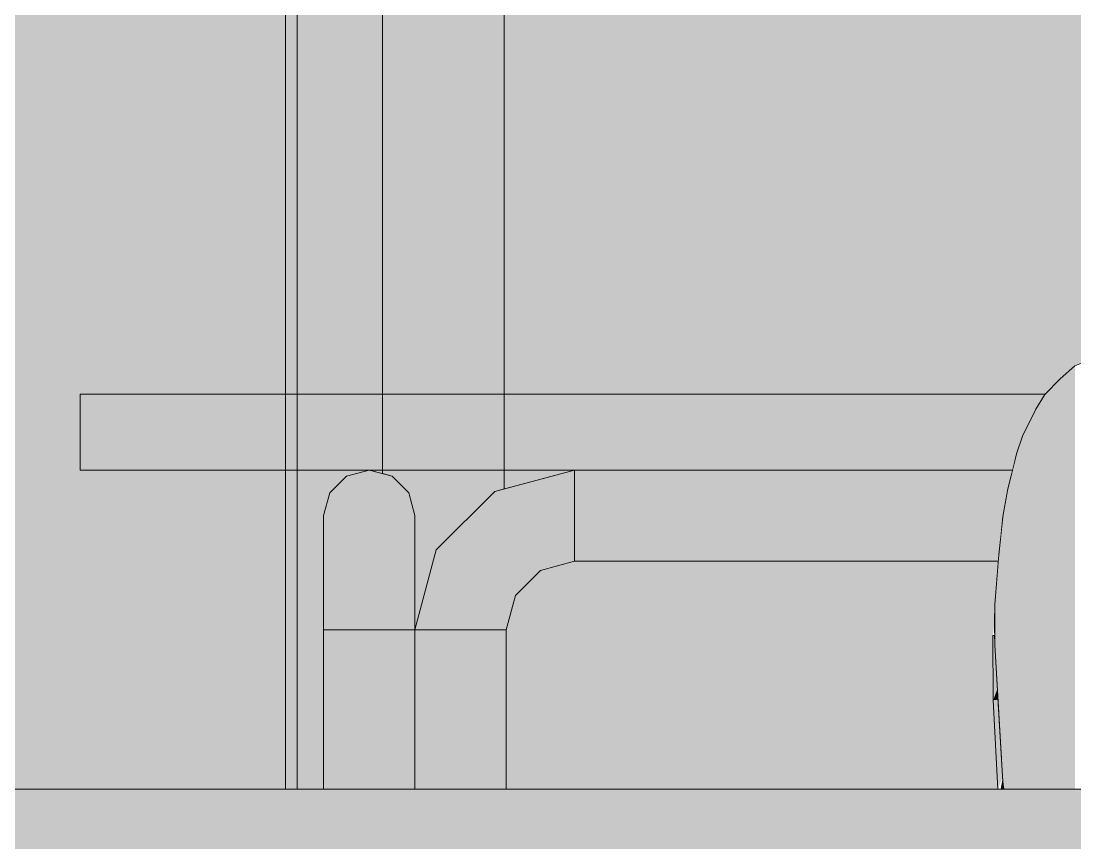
# Model space of a CAD drawing. Header units: centimetres. Extents: x -4381 to 5639, y -3920 to 4826.
# Drawn here: x 26.5926 to 26.939, y 32.786 to 33.0563 of the extents above; entities that cross this region are included whole.
import ezdxf
from ezdxf.xclip import XClip

# ---------------------------------------------------------------- set-up
doc = ezdxf.new("R2010")
doc.units = ezdxf.units.CM
doc.header["$MEASUREMENT"] = 0
doc.header["$XCLIPFRAME"] = 0
doc.set_wipeout_variables(frame=1)
doc.linetypes.add('Wipeout_Contour', pattern=[100, 0, -100])
for name, color, linetype in [('01- MOBILIER', 7, 'Continuous'), ('Drawing & Figure', 7, 'Continuous'), ('Structural - Bearing', 7, 'Continuous')]:
    doc.layers.add(name, color=color, linetype=linetype)
for name, color, linetype, lineweight in [('01- MOBILIER_Pen_No__101', 252, 'Continuous', 5), ('01- MOBILIER_Pen_No__18', 9, 'Continuous', 5), ('01- MOBILIER_Pen_No__2', 8, 'Continuous', 5), ('01- MOBILIER_Pen_No__7', 7, 'Continuous', 5), ('Structural - Bearing_Pen_No__1', 7, 'Continuous', 5), ('Structural - Bearing_Pen_No__18', 9, 'Continuous', 5)]:
    doc.layers.add(name, color=color, linetype=linetype, lineweight=lineweight)
for name, color, linetype, lineweight, true_color in [('01- MOBILIER_Pen_No__102', 7, 'Continuous', 5, 0xcccccc), ('01- MOBILIER_Pen_No__178', 7, 'Continuous', 5, 0xbda888), ('01- MOBILIER_Pen_No__186', 7, 'Continuous', 5, 0xe8e8e8), ('01- MOBILIER_Pen_No__62', 7, 'Continuous', 5, 0xaaaaaa), ('Structural - Bearing_Pen_No__102', 7, 'Continuous', 5, 0xcccccc)]:
    doc.layers.add(name, color=color, linetype=linetype, lineweight=lineweight, true_color=true_color)

# ---------------------------------------------------------------- blocks, each defined once
blk = doc.blocks.new('Drawing_8_8', base_point=(-322.57542, 32.20361))
at = {"color": 254, "linetype": 'Wipeout_Contour', "lineweight": 0, "ltscale": 169.982254}
blk.add_wipeout([(26.93413, 32.93859), (26.93413, 32.80361), (26.93899, 32.80361), (26.93899, 32.94284)], dxfattribs=at).dxf.layer = '01- MOBILIER'
at = {"color": 254, "linetype": 'Wipeout_Contour', "lineweight": 0, "ltscale": 169.406264}
blk.add_wipeout([(26.75004, 32.85611), (26.75004, 32.80361), (26.75205, 32.80361), (26.75205, 32.85611)], dxfattribs=at).dxf.layer = '01- MOBILIER'
at = {"layer": '01- MOBILIER_Pen_No__101', "linetype": 'Continuous', "ltscale": 10}
blk.add_hatch(color=256, dxfattribs=at).paths.add_polyline_path([(26.93413, 32.93859), (26.93413, 32.80361), (26.93899, 32.80361), (26.93899, 32.94284)])
at = {"layer": '01- MOBILIER_Pen_No__102', "linetype": 'Continuous', "ltscale": 10}
blk.add_hatch(color=256, dxfattribs=at).paths.add_polyline_path([(26.75004, 32.85611), (26.75004, 32.80361), (26.75205, 32.80361), (26.75205, 32.85611)])
at = {"color": 254, "linetype": 'Wipeout_Contour', "lineweight": 0, "ltscale": 169.39675}
blk.add_wipeout([(26.74455, 32.85611), (26.74455, 32.80361), (26.75004, 32.80361), (26.75004, 32.85611)], dxfattribs=at).dxf.layer = '01- MOBILIER'
at = {"layer": '01- MOBILIER_Pen_No__186', "linetype": 'Continuous', "ltscale": 10}
blk.add_hatch(color=256, dxfattribs=at).paths.add_polyline_path([(26.74455, 32.85611), (26.74455, 32.80361), (26.75004, 32.80361), (26.75004, 32.85611)])
at = {"color": 254, "linetype": 'Wipeout_Contour', "lineweight": 0, "ltscale": 169.416106}
blk.add_wipeout([(26.75506, 32.86736), (26.75332, 32.86837), (26.75004, 32.85611), (26.75205, 32.85611)], dxfattribs=at).dxf.layer = '01- MOBILIER'
at = {"color": 254, "linetype": 'Wipeout_Contour', "lineweight": 0, "ltscale": 169.380319}
blk.add_wipeout([(26.73705, 32.85611), (26.73705, 32.80361), (26.74455, 32.80361), (26.74455, 32.85611)], dxfattribs=at).dxf.layer = '01- MOBILIER'
at = {"layer": '01- MOBILIER_Pen_No__102', "linetype": 'Continuous', "ltscale": 10}
blk.add_hatch(color=256, dxfattribs=at).paths.add_polyline_path([(26.73705, 32.85611), (26.73705, 32.80361), (26.74455, 32.80361), (26.74455, 32.85611)])
at = {"layer": '01- MOBILIER_Pen_No__18', "linetype": 'Continuous', "ltscale": 10}
blk.add_hatch(color=256, dxfattribs=at).paths.add_polyline_path([(26.75506, 32.86736), (26.75332, 32.86837), (26.75004, 32.85611), (26.75205, 32.85611)])
at = {"color": 254, "linetype": 'Wipeout_Contour', "lineweight": 0, "ltscale": 169.458723}
blk.add_wipeout([(26.7633, 32.8756), (26.7623, 32.87734), (26.75332, 32.86837), (26.75506, 32.86736)], dxfattribs=at).dxf.layer = '01- MOBILIER'
at = {"color": 254, "linetype": 'Wipeout_Contour', "lineweight": 0, "ltscale": 169.361376}
blk.add_wipeout([(26.72955, 32.85611), (26.72955, 32.80361), (26.73705, 32.80361), (26.73705, 32.85611)], dxfattribs=at).dxf.layer = '01- MOBILIER'
at = {"layer": '01- MOBILIER_Pen_No__2', "linetype": 'Continuous', "ltscale": 10}
blk.add_hatch(color=256, dxfattribs=at).paths.add_polyline_path([(26.7633, 32.8756), (26.7623, 32.87734), (26.75332, 32.86837), (26.75506, 32.86736)])
at = {"layer": '01- MOBILIER_Pen_No__62', "linetype": 'Continuous', "ltscale": 10}
blk.add_hatch(color=256, dxfattribs=at).paths.add_polyline_path([(26.72955, 32.85611), (26.72955, 32.80361), (26.73705, 32.80361), (26.73705, 32.85611)])
at = {"color": 254, "linetype": 'Wipeout_Contour', "lineweight": 0, "ltscale": 169.511468}
blk.add_wipeout([(26.77455, 32.87861), (26.77455, 32.88062), (26.7623, 32.87734), (26.7633, 32.8756)], dxfattribs=at).dxf.layer = '01- MOBILIER'
at = {"color": 254, "linetype": 'Wipeout_Contour', "lineweight": 0, "ltscale": 169.309184}
blk.add_wipeout([(26.75332, 32.86837), (26.74857, 32.87111), (26.74455, 32.85611), (26.75004, 32.85611)], dxfattribs=at).dxf.layer = '01- MOBILIER'
at = {"color": 254, "linetype": 'Wipeout_Contour', "lineweight": 0, "ltscale": 169.344996}
blk.add_wipeout([(26.72406, 32.85611), (26.72406, 32.80361), (26.72955, 32.80361), (26.72955, 32.85611)], dxfattribs=at).dxf.layer = '01- MOBILIER'
at = {"layer": '01- MOBILIER_Pen_No__101', "linetype": 'Continuous', "ltscale": 10}
blk.add_hatch(color=256, dxfattribs=at).paths.add_polyline_path([(26.77455, 32.87861), (26.77455, 32.88062), (26.7623, 32.87734), (26.7633, 32.8756)])
at = {"layer": '01- MOBILIER_Pen_No__102', "linetype": 'Continuous', "ltscale": 10}
blk.add_hatch(color=256, dxfattribs=at).paths.add_polyline_path([(26.75332, 32.86837), (26.74857, 32.87111), (26.74455, 32.85611), (26.75004, 32.85611)])
at = {"layer": '01- MOBILIER_Pen_No__2', "linetype": 'Continuous', "ltscale": 10}
blk.add_hatch(color=256, dxfattribs=at).paths.add_polyline_path([(26.72406, 32.85611), (26.72406, 32.80361), (26.72955, 32.80361), (26.72955, 32.85611)])
at = {"color": 254, "linetype": 'Wipeout_Contour', "lineweight": 0, "ltscale": 169.352963}
blk.add_wipeout([(26.7623, 32.87734), (26.75955, 32.88209), (26.74857, 32.87111), (26.75332, 32.86837)], dxfattribs=at).dxf.layer = '01- MOBILIER'
at = {"color": 254, "linetype": 'Wipeout_Contour', "lineweight": 0, "ltscale": 169.335567}
blk.add_wipeout([(26.72205, 32.85611), (26.72205, 32.80361), (26.72406, 32.80361), (26.72406, 32.85611)], dxfattribs=at).dxf.layer = '01- MOBILIER'
at = {"layer": '01- MOBILIER_Pen_No__101', "linetype": 'Continuous', "ltscale": 10}
for points in [[(26.7623, 32.87734), (26.75955, 32.88209), (26.74857, 32.87111), (26.75332, 32.86837)], [(26.72205, 32.85611), (26.72205, 32.80361), (26.72406, 32.80361), (26.72406, 32.85611)]]:
    blk.add_hatch(color=256, dxfattribs=at).paths.add_polyline_path(points)
at = {"color": 254, "linetype": 'Wipeout_Contour', "lineweight": 0, "ltscale": 169.429029}
blk.add_wipeout([(26.77455, 32.88062), (26.77455, 32.88611), (26.75955, 32.88209), (26.7623, 32.87734)], dxfattribs=at).dxf.layer = '01- MOBILIER'
at = {"color": 254, "linetype": 'Wipeout_Contour', "lineweight": 0, "ltscale": 169.283193}
blk.add_wipeout([(26.74857, 32.87111), (26.74207, 32.87486), (26.73705, 32.85611), (26.74455, 32.85611)], dxfattribs=at).dxf.layer = '01- MOBILIER'
at = {"layer": '01- MOBILIER_Pen_No__102', "linetype": 'Continuous', "ltscale": 10}
blk.add_hatch(color=256, dxfattribs=at).paths.add_polyline_path([(26.74857, 32.87111), (26.74207, 32.87486), (26.73705, 32.85611), (26.74455, 32.85611)])
at = {"layer": '01- MOBILIER_Pen_No__2', "linetype": 'Continuous', "ltscale": 10}
blk.add_hatch(color=256, dxfattribs=at).paths.add_polyline_path([(26.77455, 32.88062), (26.77455, 32.88611), (26.75955, 32.88209), (26.7623, 32.87734)])
at = {"color": 254, "linetype": 'Wipeout_Contour', "lineweight": 0, "ltscale": 169.339826}
blk.add_wipeout([(26.75955, 32.88209), (26.7558, 32.88859), (26.74207, 32.87486), (26.74857, 32.87111)], dxfattribs=at).dxf.layer = '01- MOBILIER'
at = {"layer": '01- MOBILIER_Pen_No__18', "linetype": 'Continuous', "ltscale": 10}
blk.add_hatch(color=256, dxfattribs=at).paths.add_polyline_path([(26.75955, 32.88209), (26.7558, 32.88859), (26.74207, 32.87486), (26.74857, 32.87111)])
at = {"color": 254, "linetype": 'Wipeout_Contour', "lineweight": 0, "ltscale": 169.429934}
blk.add_wipeout([(26.77455, 32.88611), (26.77455, 32.89361), (26.7558, 32.88859), (26.75955, 32.88209)], dxfattribs=at).dxf.layer = '01- MOBILIER'
at = {"color": 254, "linetype": 'Wipeout_Contour', "lineweight": 0, "ltscale": 169.302328}
blk.add_wipeout([(26.74207, 32.87486), (26.73558, 32.87861), (26.72955, 32.85611), (26.73705, 32.85611)], dxfattribs=at).dxf.layer = '01- MOBILIER'
at = {"layer": '01- MOBILIER_Pen_No__18', "linetype": 'Continuous', "ltscale": 10}
blk.add_hatch(color=256, dxfattribs=at).paths.add_polyline_path([(26.74207, 32.87486), (26.73558, 32.87861), (26.72955, 32.85611), (26.73705, 32.85611)])
at = {"layer": '01- MOBILIER_Pen_No__62', "linetype": 'Continuous', "ltscale": 10}
blk.add_hatch(color=256, dxfattribs=at).paths.add_polyline_path([(26.77455, 32.88611), (26.77455, 32.89361), (26.7558, 32.88859), (26.75955, 32.88209)])
at = {"color": 254, "linetype": 'Wipeout_Contour', "lineweight": 0, "ltscale": 169.374095}
blk.add_wipeout([(26.7558, 32.88859), (26.75205, 32.89508), (26.73558, 32.87861), (26.74207, 32.87486)], dxfattribs=at).dxf.layer = '01- MOBILIER'
at = {"color": 254, "linetype": 'Wipeout_Contour', "lineweight": 0, "ltscale": 211.996589}
blk.add_wipeout([(26.91398, 32.88062), (26.77455, 32.88062), (26.77455, 32.87861), (26.9138, 32.87861), (26.91388, 32.87968)], dxfattribs=at).dxf.layer = '01- MOBILIER'
at = {"layer": '01- MOBILIER_Pen_No__101', "linetype": 'Continuous', "ltscale": 10}
blk.add_hatch(color=256, dxfattribs=at).paths.add_polyline_path([(26.91398, 32.88062), (26.77455, 32.88062), (26.77455, 32.87861), (26.9138, 32.87861), (26.91388, 32.87968)])
at = {"layer": '01- MOBILIER_Pen_No__18', "linetype": 'Continuous', "ltscale": 10}
blk.add_hatch(color=256, dxfattribs=at).paths.add_polyline_path([(26.7558, 32.88859), (26.75205, 32.89508), (26.73558, 32.87861), (26.74207, 32.87486)])
at = {"color": 254, "linetype": 'Wipeout_Contour', "lineweight": 0, "ltscale": 169.474199}
blk.add_wipeout([(26.77455, 32.89361), (26.77455, 32.90111), (26.75205, 32.89508), (26.7558, 32.88859)], dxfattribs=at).dxf.layer = '01- MOBILIER'
at = {"color": 254, "linetype": 'Wipeout_Contour', "lineweight": 0, "ltscale": 169.809838}
blk.add_wipeout([(26.91456, 32.88611), (26.77455, 32.88611), (26.77455, 32.88062), (26.91398, 32.88062)], dxfattribs=at).dxf.layer = '01- MOBILIER'
at = {"color": 254, "linetype": 'Wipeout_Contour', "lineweight": 0, "ltscale": 169.349201}
blk.add_wipeout([(26.73558, 32.87861), (26.73082, 32.88136), (26.72406, 32.85611), (26.72955, 32.85611)], dxfattribs=at).dxf.layer = '01- MOBILIER'
at = {"layer": '01- MOBILIER_Pen_No__101', "linetype": 'Continuous', "ltscale": 10}
blk.add_hatch(color=256, dxfattribs=at).paths.add_polyline_path([(26.73558, 32.87861), (26.73082, 32.88136), (26.72406, 32.85611), (26.72955, 32.85611)])
at = {"layer": '01- MOBILIER_Pen_No__102', "linetype": 'Continuous', "ltscale": 10}
blk.add_hatch(color=256, dxfattribs=at).paths.add_polyline_path([(26.77455, 32.89361), (26.77455, 32.90111), (26.75205, 32.89508), (26.7558, 32.88859)])
at = {"layer": '01- MOBILIER_Pen_No__2', "linetype": 'Continuous', "ltscale": 10}
blk.add_hatch(color=256, dxfattribs=at).paths.add_polyline_path([(26.91456, 32.88611), (26.77455, 32.88611), (26.77455, 32.88062), (26.91398, 32.88062)])
at = {"color": 254, "linetype": 'Wipeout_Contour', "lineweight": 0, "ltscale": 169.437241}
blk.add_wipeout([(26.75205, 32.89508), (26.7493, 32.89984), (26.73082, 32.88136), (26.73558, 32.87861)], dxfattribs=at).dxf.layer = '01- MOBILIER'
at = {"layer": '01- MOBILIER_Pen_No__18', "linetype": 'Continuous', "ltscale": 10}
blk.add_hatch(color=256, dxfattribs=at).paths.add_polyline_path([(26.75205, 32.89508), (26.7493, 32.89984), (26.73082, 32.88136), (26.73558, 32.87861)])
at = {"color": 254, "linetype": 'Wipeout_Contour', "lineweight": 0, "ltscale": 169.540136}
blk.add_wipeout([(26.77455, 32.90111), (26.77455, 32.9066), (26.7493, 32.89984), (26.75205, 32.89508)], dxfattribs=at).dxf.layer = '01- MOBILIER'
at = {"color": 254, "linetype": 'Wipeout_Contour', "lineweight": 0, "ltscale": 169.423442}
blk.add_wipeout([(26.73082, 32.88136), (26.72908, 32.88236), (26.72205, 32.85611), (26.72406, 32.85611)], dxfattribs=at).dxf.layer = '01- MOBILIER'
at = {"layer": '01- MOBILIER_Pen_No__186', "linetype": 'Continuous', "ltscale": 10}
blk.add_hatch(color=256, dxfattribs=at).paths.add_polyline_path([(26.77455, 32.90111), (26.77455, 32.9066), (26.7493, 32.89984), (26.75205, 32.89508)])
at = {"layer": '01- MOBILIER_Pen_No__2', "linetype": 'Continuous', "ltscale": 10}
blk.add_hatch(color=256, dxfattribs=at).paths.add_polyline_path([(26.73082, 32.88136), (26.72908, 32.88236), (26.72205, 32.85611), (26.72406, 32.85611)])
at = {"color": 254, "linetype": 'Wipeout_Contour', "lineweight": 0, "ltscale": 169.52523}
blk.add_wipeout([(26.7493, 32.89984), (26.7483, 32.90158), (26.72908, 32.88236), (26.73082, 32.88136)], dxfattribs=at).dxf.layer = '01- MOBILIER'
at = {"color": 254, "linetype": 'Wipeout_Contour', "lineweight": 0, "ltscale": 212.379367}
blk.add_wipeout([(26.91538, 32.89361), (26.77455, 32.89361), (26.77455, 32.88611), (26.91456, 32.88611), (26.91533, 32.89332)], dxfattribs=at).dxf.layer = '01- MOBILIER'
at = {"color": 254, "linetype": 'Wipeout_Contour', "lineweight": 0, "ltscale": 169.330493}
blk.add_wipeout([(26.72004, 32.85611), (26.72004, 32.80361), (26.72205, 32.80361), (26.72205, 32.85611)], dxfattribs=at).dxf.layer = '01- MOBILIER'
at = {"layer": '01- MOBILIER_Pen_No__102', "linetype": 'Continuous', "ltscale": 10}
blk.add_hatch(color=256, dxfattribs=at).paths.add_polyline_path([(26.72004, 32.85611), (26.72004, 32.80361), (26.72205, 32.80361), (26.72205, 32.85611)])
at = {"layer": '01- MOBILIER_Pen_No__62', "linetype": 'Continuous', "ltscale": 10}
for points in [[(26.7493, 32.89984), (26.7483, 32.90158), (26.72908, 32.88236), (26.73082, 32.88136)], [(26.91538, 32.89361), (26.77455, 32.89361), (26.77455, 32.88611), (26.91456, 32.88611), (26.91533, 32.89332)]]:
    blk.add_hatch(color=256, dxfattribs=at).paths.add_polyline_path(points)
at = {"layer": '01- MOBILIER_Pen_No__7', "linetype": 'Continuous', "ltscale": 10}
blk.add_line((26.77455, 32.88062), (26.77455, 32.88611), dxfattribs=at)
at = {"color": 254, "linetype": 'Wipeout_Contour', "lineweight": 0, "ltscale": 169.623155}
blk.add_wipeout([(26.77455, 32.9066), (26.77455, 32.90861), (26.7483, 32.90158), (26.7493, 32.89984)], dxfattribs=at).dxf.layer = '01- MOBILIER'
at = {"color": 254, "linetype": 'Wipeout_Contour', "lineweight": 0, "ltscale": 169.320985}
blk.add_wipeout([(26.71455, 32.85611), (26.71455, 32.80361), (26.72004, 32.80361), (26.72004, 32.85611)], dxfattribs=at).dxf.layer = '01- MOBILIER'
at = {"layer": '01- MOBILIER_Pen_No__102', "linetype": 'Continuous', "ltscale": 10}
blk.add_hatch(color=256, dxfattribs=at).paths.add_polyline_path([(26.77455, 32.9066), (26.77455, 32.90861), (26.7483, 32.90158), (26.7493, 32.89984)])
at = {"layer": '01- MOBILIER_Pen_No__186', "linetype": 'Continuous', "ltscale": 10}
blk.add_hatch(color=256, dxfattribs=at).paths.add_polyline_path([(26.71455, 32.85611), (26.71455, 32.80361), (26.72004, 32.80361), (26.72004, 32.85611)])
at = {"color": 254, "linetype": 'Wipeout_Contour', "lineweight": 0, "ltscale": 169.858701}
blk.add_wipeout([(26.91671, 32.90111), (26.77455, 32.90111), (26.77455, 32.89361), (26.91538, 32.89361)], dxfattribs=at).dxf.layer = '01- MOBILIER'
at = {"color": 254, "linetype": 'Wipeout_Contour', "lineweight": 0, "ltscale": 169.313376}
blk.add_wipeout([(26.72205, 32.87486), (26.72004, 32.87861), (26.72004, 32.85611), (26.72205, 32.85611)], dxfattribs=at).dxf.layer = '01- MOBILIER'
at = {"color": 254, "linetype": 'Wipeout_Contour', "lineweight": 0, "ltscale": 169.304565}
blk.add_wipeout([(26.70705, 32.85611), (26.70705, 32.80361), (26.71455, 32.80361), (26.71455, 32.85611)], dxfattribs=at).dxf.layer = '01- MOBILIER'
at = {"layer": '01- MOBILIER_Pen_No__102', "linetype": 'Continuous', "ltscale": 10}
for points in [[(26.91671, 32.90111), (26.77455, 32.90111), (26.77455, 32.89361), (26.91538, 32.89361)], [(26.72205, 32.87486), (26.72004, 32.87861), (26.72004, 32.85611), (26.72205, 32.85611)], [(26.70705, 32.85611), (26.70705, 32.80361), (26.71455, 32.80361), (26.71455, 32.85611)]]:
    blk.add_hatch(color=256, dxfattribs=at).paths.add_polyline_path(points)
at = {"layer": '01- MOBILIER_Pen_No__7', "linetype": 'Continuous', "ltscale": 10}
blk.add_line((26.77455, 32.88611), (26.77455, 32.89361), dxfattribs=at)
at = {"color": 254, "linetype": 'Wipeout_Contour', "lineweight": 0, "ltscale": 169.880279}
blk.add_wipeout([(26.91801, 32.9066), (26.77455, 32.9066), (26.77455, 32.90111), (26.91671, 32.90111)], dxfattribs=at).dxf.layer = '01- MOBILIER'
at = {"color": 254, "linetype": 'Wipeout_Contour', "lineweight": 0, "ltscale": 169.38979}
blk.add_wipeout([(26.72205, 32.88859), (26.72004, 32.89508), (26.72004, 32.87861), (26.72205, 32.87486)], dxfattribs=at).dxf.layer = '01- MOBILIER'
at = {"color": 254, "linetype": 'Wipeout_Contour', "lineweight": 0, "ltscale": 169.285635}
blk.add_wipeout([(26.69955, 32.85611), (26.69955, 32.80361), (26.70705, 32.80361), (26.70705, 32.85611)], dxfattribs=at).dxf.layer = '01- MOBILIER'
at = {"layer": '01- MOBILIER_Pen_No__186', "linetype": 'Continuous', "ltscale": 10}
for points in [[(26.91801, 32.9066), (26.77455, 32.9066), (26.77455, 32.90111), (26.91671, 32.90111)], [(26.72205, 32.88859), (26.72004, 32.89508), (26.72004, 32.87861), (26.72205, 32.87486)]]:
    blk.add_hatch(color=256, dxfattribs=at).paths.add_polyline_path(points)
at = {"layer": '01- MOBILIER_Pen_No__62', "linetype": 'Continuous', "ltscale": 10}
blk.add_hatch(color=256, dxfattribs=at).paths.add_polyline_path([(26.69955, 32.85611), (26.69955, 32.80361), (26.70705, 32.80361), (26.70705, 32.85611)])
at = {"color": 254, "linetype": 'Wipeout_Contour', "lineweight": 0, "ltscale": 169.88952}
blk.add_wipeout([(26.9185, 32.90861), (26.77455, 32.90861), (26.77455, 32.9066), (26.91801, 32.9066)], dxfattribs=at).dxf.layer = '01- MOBILIER'
at = {"color": 254, "linetype": 'Wipeout_Contour', "lineweight": 0, "ltscale": 169.46091}
blk.add_wipeout([(26.72205, 32.89361), (26.72004, 32.90111), (26.72004, 32.89508), (26.72205, 32.88859)], dxfattribs=at).dxf.layer = '01- MOBILIER'
at = {"color": 254, "linetype": 'Wipeout_Contour', "lineweight": 0, "ltscale": 169.354347}
blk.add_wipeout([(26.72004, 32.87861), (26.71455, 32.88136), (26.71455, 32.85611), (26.72004, 32.85611)], dxfattribs=at).dxf.layer = '01- MOBILIER'
at = {"color": 254, "linetype": 'Wipeout_Contour', "lineweight": 0, "ltscale": 169.269266}
blk.add_wipeout([(26.69406, 32.85611), (26.69406, 32.80361), (26.69955, 32.80361), (26.69955, 32.85611)], dxfattribs=at).dxf.layer = '01- MOBILIER'
at = {"layer": '01- MOBILIER_Pen_No__186', "linetype": 'Continuous', "ltscale": 10}
for points in [[(26.9185, 32.90861), (26.77455, 32.90861), (26.77455, 32.9066), (26.91801, 32.9066)], [(26.72205, 32.89361), (26.72004, 32.90111), (26.72004, 32.89508), (26.72205, 32.88859)], [(26.72004, 32.87861), (26.71455, 32.88136), (26.71455, 32.85611), (26.72004, 32.85611)]]:
    blk.add_hatch(color=256, dxfattribs=at).paths.add_polyline_path(points)
at = {"layer": '01- MOBILIER_Pen_No__2', "linetype": 'Continuous', "ltscale": 10}
blk.add_hatch(color=256, dxfattribs=at).paths.add_polyline_path([(26.69406, 32.85611), (26.69406, 32.80361), (26.69955, 32.80361), (26.69955, 32.85611)])
at = {"color": 254, "linetype": 'Wipeout_Contour', "lineweight": 0, "ltscale": 169.427191}
blk.add_wipeout([(26.72004, 32.89508), (26.71455, 32.89984), (26.71455, 32.88136), (26.72004, 32.87861)], dxfattribs=at).dxf.layer = '01- MOBILIER'
at = {"color": 254, "linetype": 'Wipeout_Contour', "lineweight": 0, "ltscale": 169.259843}
blk.add_wipeout([(26.69205, 32.85611), (26.69205, 32.80361), (26.69406, 32.80361), (26.69406, 32.85611)], dxfattribs=at).dxf.layer = '01- MOBILIER'
at = {"layer": '01- MOBILIER', "linetype": 'Continuous', "lineweight": 0, "ltscale": 10, "true_color": 0xffffff}
blk.add_hatch(color=7, dxfattribs=at).paths.add_polyline_path([(26.72004, 32.89508), (26.71455, 32.89984), (26.71455, 32.88136), (26.72004, 32.87861)])
at = {"layer": '01- MOBILIER_Pen_No__101', "linetype": 'Continuous', "ltscale": 10}
blk.add_hatch(color=256, dxfattribs=at).paths.add_polyline_path([(26.69205, 32.85611), (26.69205, 32.80361), (26.69406, 32.80361), (26.69406, 32.85611)])
at = {"color": 254, "linetype": 'Wipeout_Contour', "lineweight": 0, "ltscale": 169.484248}
blk.add_wipeout([(26.72004, 32.90111), (26.71455, 32.9066), (26.71455, 32.89984), (26.72004, 32.89508)], dxfattribs=at).dxf.layer = '01- MOBILIER'
at = {"color": 254, "linetype": 'Wipeout_Contour', "lineweight": 0, "ltscale": 169.396183}
blk.add_wipeout([(26.71455, 32.88136), (26.70705, 32.88236), (26.70705, 32.85611), (26.71455, 32.85611)], dxfattribs=at).dxf.layer = '01- MOBILIER'
at = {"layer": '01- MOBILIER', "linetype": 'Continuous', "lineweight": 0, "ltscale": 10, "true_color": 0xffffff}
blk.add_hatch(color=7, dxfattribs=at).paths.add_polyline_path([(26.72004, 32.90111), (26.71455, 32.9066), (26.71455, 32.89984), (26.72004, 32.89508)])
at = {"layer": '01- MOBILIER_Pen_No__186', "linetype": 'Continuous', "ltscale": 10}
blk.add_hatch(color=256, dxfattribs=at).paths.add_polyline_path([(26.71455, 32.88136), (26.70705, 32.88236), (26.70705, 32.85611), (26.71455, 32.85611)])
at = {"color": 254, "linetype": 'Wipeout_Contour', "lineweight": 0, "ltscale": 169.465976}
blk.add_wipeout([(26.71455, 32.89984), (26.70705, 32.90158), (26.70705, 32.88236), (26.71455, 32.88136)], dxfattribs=at).dxf.layer = '01- MOBILIER'
at = {"layer": '01- MOBILIER', "linetype": 'Continuous', "lineweight": 0, "ltscale": 10, "true_color": 0xffffff}
blk.add_hatch(color=7, dxfattribs=at).paths.add_polyline_path([(26.71455, 32.89984), (26.70705, 32.90158), (26.70705, 32.88236), (26.71455, 32.88136)])
at = {"color": 254, "linetype": 'Wipeout_Contour', "lineweight": 0, "ltscale": 169.507846}
blk.add_wipeout([(26.71455, 32.9066), (26.70705, 32.90861), (26.70705, 32.90158), (26.71455, 32.89984)], dxfattribs=at).dxf.layer = '01- MOBILIER'
at = {"color": 254, "linetype": 'Wipeout_Contour', "lineweight": 0, "ltscale": 169.3777}
blk.add_wipeout([(26.70705, 32.88236), (26.69955, 32.88136), (26.69955, 32.85611), (26.70705, 32.85611)], dxfattribs=at).dxf.layer = '01- MOBILIER'
at = {"layer": '01- MOBILIER', "linetype": 'Continuous', "lineweight": 0, "ltscale": 10, "true_color": 0xffffff}
blk.add_hatch(color=7, dxfattribs=at).paths.add_polyline_path([(26.71455, 32.9066), (26.70705, 32.90861), (26.70705, 32.90158), (26.71455, 32.89984)])
at = {"layer": '01- MOBILIER_Pen_No__18', "linetype": 'Continuous', "ltscale": 10}
blk.add_hatch(color=256, dxfattribs=at).paths.add_polyline_path([(26.70705, 32.88236), (26.69955, 32.88136), (26.69955, 32.85611), (26.70705, 32.85611)])
at = {"color": 254, "linetype": 'Wipeout_Contour', "lineweight": 0, "ltscale": 169.448627}
blk.add_wipeout([(26.70705, 32.90158), (26.69955, 32.89984), (26.69955, 32.88136), (26.70705, 32.88236)], dxfattribs=at).dxf.layer = '01- MOBILIER'
at = {"layer": '01- MOBILIER_Pen_No__186', "linetype": 'Continuous', "ltscale": 10}
blk.add_hatch(color=256, dxfattribs=at).paths.add_polyline_path([(26.70705, 32.90158), (26.69955, 32.89984), (26.69955, 32.88136), (26.70705, 32.88236)])
at = {"color": 254, "linetype": 'Wipeout_Contour', "lineweight": 0, "ltscale": 169.493871}
blk.add_wipeout([(26.70705, 32.90861), (26.69955, 32.9066), (26.69955, 32.89984), (26.70705, 32.90158)], dxfattribs=at).dxf.layer = '01- MOBILIER'
at = {"color": 254, "linetype": 'Wipeout_Contour', "lineweight": 0, "ltscale": 169.303882}
blk.add_wipeout([(26.69955, 32.88136), (26.69406, 32.87861), (26.69406, 32.85611), (26.69955, 32.85611)], dxfattribs=at).dxf.layer = '01- MOBILIER'
at = {"layer": '01- MOBILIER_Pen_No__101', "linetype": 'Continuous', "ltscale": 10}
blk.add_hatch(color=256, dxfattribs=at).paths.add_polyline_path([(26.69955, 32.88136), (26.69406, 32.87861), (26.69406, 32.85611), (26.69955, 32.85611)])
at = {"layer": '01- MOBILIER_Pen_No__102', "linetype": 'Continuous', "ltscale": 10}
blk.add_hatch(color=256, dxfattribs=at).paths.add_polyline_path([(26.70705, 32.90861), (26.69955, 32.9066), (26.69955, 32.89984), (26.70705, 32.90158)])
at = {"color": 254, "linetype": 'Wipeout_Contour', "lineweight": 0, "ltscale": 339.011885}
blk.add_wipeout([(26.92924, 32.93361), (26.61205, 32.93361), (26.61205, 32.90861), (26.9185, 32.90861), (26.91981, 32.91398), (26.92177, 32.91977), (26.9261, 32.92859), (26.92906, 32.93344)], dxfattribs=at).dxf.layer = '01- MOBILIER'
at = {"color": 254, "linetype": 'Wipeout_Contour', "lineweight": 0, "ltscale": 169.379579}
blk.add_wipeout([(26.69955, 32.89984), (26.69406, 32.89508), (26.69406, 32.87861), (26.69955, 32.88136)], dxfattribs=at).dxf.layer = '01- MOBILIER'
at = {"layer": '01- MOBILIER_Pen_No__102', "linetype": 'Continuous', "ltscale": 10}
blk.add_hatch(color=256, dxfattribs=at).paths.add_polyline_path([(26.92924, 32.93361), (26.61205, 32.93361), (26.61205, 32.90861), (26.9185, 32.90861), (26.91981, 32.91398), (26.92177, 32.91977), (26.9261, 32.92859), (26.92906, 32.93344)])
at = {"layer": '01- MOBILIER_Pen_No__62', "linetype": 'Continuous', "ltscale": 10}
blk.add_hatch(color=256, dxfattribs=at).paths.add_polyline_path([(26.69955, 32.89984), (26.69406, 32.89508), (26.69406, 32.87861), (26.69955, 32.88136)])
at = {"color": 254, "linetype": 'Wipeout_Contour', "lineweight": 0, "ltscale": 212.903541}
blk.add_wipeout([(26.9261, 32.92859), (26.9261, 32.80361), (26.93413, 32.80361), (26.93413, 32.93859), (26.92906, 32.93344)], dxfattribs=at).dxf.layer = '01- MOBILIER'
at = {"color": 254, "linetype": 'Wipeout_Contour', "lineweight": 0, "ltscale": 169.44285}
blk.add_wipeout([(26.69955, 32.9066), (26.69406, 32.90111), (26.69406, 32.89508), (26.69955, 32.89984)], dxfattribs=at).dxf.layer = '01- MOBILIER'
at = {"color": 254, "linetype": 'Wipeout_Contour', "lineweight": 0, "ltscale": 169.244628}
blk.add_wipeout([(26.69406, 32.87861), (26.69205, 32.87486), (26.69205, 32.85611), (26.69406, 32.85611)], dxfattribs=at).dxf.layer = '01- MOBILIER'
at = {"color": 254, "linetype": 'Wipeout_Contour', "lineweight": 0, "ltscale": 170.125379}
blk.add_wipeout([(26.67955, 33.30361), (26.67955, 32.93361), (26.68338, 32.93361), (26.68338, 33.30361)], dxfattribs=at).dxf.layer = 'Structural - Bearing'
at = {"layer": '01- MOBILIER_Pen_No__101', "linetype": 'Continuous', "ltscale": 10}
for points in [[(26.9261, 32.92859), (26.9261, 32.80361), (26.93413, 32.80361), (26.93413, 32.93859), (26.92906, 32.93344)], [(26.69955, 32.9066), (26.69406, 32.90111), (26.69406, 32.89508), (26.69955, 32.89984)], [(26.69406, 32.87861), (26.69205, 32.87486), (26.69205, 32.85611), (26.69406, 32.85611)]]:
    blk.add_hatch(color=256, dxfattribs=at).paths.add_polyline_path(points)
at = {"layer": 'Structural - Bearing_Pen_No__18', "linetype": 'Continuous', "ltscale": 10}
blk.add_hatch(color=256, dxfattribs=at).paths.add_polyline_path([(26.67955, 33.30361), (26.67955, 32.93361), (26.68338, 32.93361), (26.68338, 33.30361)])
at = {"color": 254, "linetype": 'Wipeout_Contour', "lineweight": 0, "ltscale": 212.829554}
blk.add_wipeout([(26.91981, 32.91398), (26.91981, 32.80361), (26.9261, 32.80361), (26.9261, 32.92859), (26.92177, 32.91977)], dxfattribs=at).dxf.layer = '01- MOBILIER'
at = {"color": 254, "linetype": 'Wipeout_Contour', "lineweight": 0, "ltscale": 169.325012}
blk.add_wipeout([(26.69406, 32.89508), (26.69205, 32.88859), (26.69205, 32.87486), (26.69406, 32.87861)], dxfattribs=at).dxf.layer = '01- MOBILIER'
at = {"color": 254, "linetype": 'Wipeout_Contour', "lineweight": 0, "ltscale": 170.165057}
blk.add_wipeout([(26.68338, 33.30361), (26.68338, 32.93361), (26.71138, 32.93361), (26.71138, 33.30361)], dxfattribs=at).dxf.layer = 'Structural - Bearing'
at = {"layer": '01- MOBILIER_Pen_No__101', "linetype": 'Continuous', "ltscale": 10}
blk.add_hatch(color=256, dxfattribs=at).paths.add_polyline_path([(26.91981, 32.91398), (26.91981, 32.80361), (26.9261, 32.80361), (26.9261, 32.92859), (26.92177, 32.91977)])
at = {"layer": '01- MOBILIER_Pen_No__2', "linetype": 'Continuous', "ltscale": 10}
blk.add_hatch(color=256, dxfattribs=at).paths.add_polyline_path([(26.69406, 32.89508), (26.69205, 32.88859), (26.69205, 32.87486), (26.69406, 32.87861)])
at = {"layer": 'Structural - Bearing_Pen_No__18', "linetype": 'Continuous', "ltscale": 10}
blk.add_hatch(color=256, dxfattribs=at).paths.add_polyline_path([(26.68338, 33.30361), (26.68338, 32.93361), (26.71138, 32.93361), (26.71138, 33.30361)])
at = {"layer": '01- MOBILIER_Pen_No__7', "linetype": 'Continuous', "ltscale": 10}
blk.add_line((26.9261, 32.92859), (26.92177, 32.91977), dxfattribs=at)
at = {"color": 254, "linetype": 'Wipeout_Contour', "lineweight": 0, "ltscale": 255.022747}
blk.add_wipeout([(26.91533, 32.80609), (26.91558, 32.80361), (26.91981, 32.80361), (26.91981, 32.91398), (26.91684, 32.90183), (26.91533, 32.89332)], dxfattribs=at).dxf.layer = '01- MOBILIER'
at = {"color": 254, "linetype": 'Wipeout_Contour', "lineweight": 0, "ltscale": 169.403226}
blk.add_wipeout([(26.69406, 32.90111), (26.69205, 32.89361), (26.69205, 32.88859), (26.69406, 32.89508)], dxfattribs=at).dxf.layer = '01- MOBILIER'
at = {"color": 254, "linetype": 'Wipeout_Contour', "lineweight": 0, "ltscale": 764.84469}
blk.add_wipeout([(26.71138, 32.93361), (26.75138, 32.93361), (26.75138, 33.07929), (26.74788, 33.08023), (26.738, 33.09011), (26.73438, 33.10361), (26.738, 33.11711), (26.74788, 33.12699), (26.75138, 33.12793), (26.75138, 33.17929), (26.74788, 33.18023), (26.738, 33.19011), (26.73438, 33.20361), (26.738, 33.21711), (26.74788, 33.22699), (26.75138, 33.22793), (26.75138, 33.30361), (26.71138, 33.30361)], dxfattribs=at).dxf.layer = 'Structural - Bearing'
at = {"layer": '01- MOBILIER_Pen_No__178', "linetype": 'Continuous', "ltscale": 10}
blk.add_hatch(color=256, dxfattribs=at).paths.add_polyline_path([(26.91533, 32.80609), (26.91558, 32.80361), (26.91981, 32.80361), (26.91981, 32.91398), (26.91684, 32.90183), (26.91533, 32.89332)])
at = {"layer": '01- MOBILIER_Pen_No__2', "linetype": 'Continuous', "ltscale": 10}
blk.add_hatch(color=256, dxfattribs=at).paths.add_polyline_path([(26.69406, 32.90111), (26.69205, 32.89361), (26.69205, 32.88859), (26.69406, 32.89508)])
at = {"layer": 'Structural - Bearing_Pen_No__18', "linetype": 'Continuous', "ltscale": 10}
blk.add_hatch(color=256, dxfattribs=at).paths.add_polyline_path([(26.71138, 32.93361), (26.75138, 32.93361), (26.75138, 33.07929), (26.74788, 33.08023), (26.738, 33.09011), (26.73438, 33.10361), (26.738, 33.11711), (26.74788, 33.12699), (26.75138, 33.12793), (26.75138, 33.17929), (26.74788, 33.18023), (26.738, 33.19011), (26.73438, 33.20361), (26.738, 33.21711), (26.74788, 33.22699), (26.75138, 33.22793), (26.75138, 33.30361), (26.71138, 33.30361)])
at = {"layer": '01- MOBILIER_Pen_No__7', "linetype": 'Continuous', "ltscale": 10}
for p, q in [((26.92177, 32.91977), (26.91982, 32.91398)), ((26.91982, 32.91398), (26.91684, 32.90183))]:
    blk.add_line(p, q, dxfattribs=at)
at = {"color": 254, "linetype": 'Wipeout_Contour', "lineweight": 0, "ltscale": 212.815706}
blk.add_wipeout([(26.91533, 32.89332), (26.91388, 32.87968), (26.91266, 32.86435), (26.91266, 32.85111), (26.91533, 32.80609)], dxfattribs=at).dxf.layer = '01- MOBILIER'
at = {"color": 254, "linetype": 'Wipeout_Contour', "lineweight": 0, "ltscale": 2515.594358}
blk.add_wipeout([(26.75138, 33.30361), (26.75138, 33.22793), (26.76138, 33.23061), (26.77488, 33.22699), (26.78477, 33.21711), (26.78571, 33.21361), (26.87138, 33.21361), (26.87846, 33.21068), (26.88138, 33.20361), (26.87846, 33.19654), (26.87138, 33.19361), (26.78571, 33.19361), (26.78477, 33.19011), (26.77488, 33.18023), (26.76138, 33.17661), (26.75138, 33.17929), (26.75138, 33.12793), (26.76138, 33.13061), (26.77488, 33.12699), (26.78477, 33.11711), (26.78838, 33.10361), (26.78477, 33.09011), (26.77488, 33.08023), (26.76138, 33.07661), (26.75138, 33.07929), (26.75138, 32.93361), (26.92924, 32.93361), (26.93413, 32.93859), (26.93899, 32.94284), (26.94221, 32.94424), (26.9594, 32.95179), (26.97298, 32.95581), (26.98085, 32.95882), (27.00177, 32.96297), (27.01206, 32.96537), (27.02571, 32.96701), (27.04461, 32.96994), (27.05008, 32.9702), (27.07475, 32.97225), (27.07809, 32.97265), (27.0996, 32.97297), (27.11205, 32.97361), (27.1245, 32.97297), (27.14601, 32.97265), (27.14935, 32.97225), (27.17402, 32.9702), (27.17949, 32.96994), (27.19839, 32.96701), (27.21204, 32.96537), (27.22233, 32.96297), (27.24325, 32.95877), (27.25112, 32.95581), (27.26459, 32.95185), (27.28189, 32.94424), (27.28511, 32.94285), (27.28997, 32.93859), (27.29486, 32.93361), (27.43288, 32.93361), (27.43288, 33.30361)], dxfattribs=at).dxf.layer = 'Structural - Bearing'
at = {"layer": '01- MOBILIER_Pen_No__178', "linetype": 'Continuous', "ltscale": 10}
blk.add_hatch(color=256, dxfattribs=at).paths.add_polyline_path([(26.91533, 32.89332), (26.91388, 32.87968), (26.91266, 32.86435), (26.91266, 32.85111), (26.91533, 32.80609)])
at = {"layer": 'Structural - Bearing_Pen_No__102', "linetype": 'Continuous', "ltscale": 10}
blk.add_hatch(color=256, dxfattribs=at).paths.add_polyline_path([(26.75138, 33.30361), (26.75138, 33.22793), (26.76138, 33.23061), (26.77488, 33.22699), (26.78477, 33.21711), (26.78571, 33.21361), (26.87138, 33.21361), (26.87846, 33.21068), (26.88138, 33.20361), (26.87846, 33.19654), (26.87138, 33.19361), (26.78571, 33.19361), (26.78477, 33.19011), (26.77488, 33.18023), (26.76138, 33.17661), (26.75138, 33.17929), (26.75138, 33.12793), (26.76138, 33.13061), (26.77488, 33.12699), (26.78477, 33.11711), (26.78838, 33.10361), (26.78477, 33.09011), (26.77488, 33.08023), (26.76138, 33.07661), (26.75138, 33.07929), (26.75138, 32.93361), (26.92924, 32.93361), (26.93413, 32.93859), (26.93899, 32.94284), (26.94221, 32.94424), (26.9594, 32.95179), (26.97298, 32.95581), (26.98085, 32.95882), (27.00177, 32.96297), (27.01206, 32.96537), (27.02571, 32.96701), (27.04461, 32.96994), (27.05008, 32.9702), (27.07475, 32.97225), (27.07809, 32.97265), (27.0996, 32.97297), (27.11205, 32.97361), (27.1245, 32.97297), (27.14601, 32.97265), (27.14935, 32.97225), (27.17402, 32.9702), (27.17949, 32.96994), (27.19839, 32.96701), (27.21204, 32.96537), (27.22233, 32.96297), (27.24325, 32.95877), (27.25112, 32.95581), (27.26459, 32.95185), (27.28189, 32.94424), (27.28511, 32.94285), (27.28997, 32.93859), (27.29486, 32.93361), (27.43288, 32.93361), (27.43288, 33.30361)])
at = {"layer": '01- MOBILIER_Pen_No__7', "linetype": 'Continuous', "ltscale": 10}
for p, q in [((26.939, 32.94286), (26.93413, 32.93859)), ((26.94221, 32.94424), (26.93899, 32.94285)), ((26.93413, 32.93859), (26.92906, 32.93344)), ((26.92906, 32.93344), (26.9261, 32.92859)), ((26.91684, 32.90183), (26.91533, 32.89332))]:
    blk.add_line(p, q, dxfattribs=at)
at = {"color": 254, "linetype": 'Wipeout_Contour', "lineweight": 0, "ltscale": 126.78005}
blk.add_wipeout([(26.91217, 32.83296), (26.91373, 32.83307), (26.91352, 32.83672)], dxfattribs=at).dxf.layer = '01- MOBILIER'
at = {"color": 254, "linetype": 'Wipeout_Contour', "lineweight": 0, "ltscale": 169.200959}
blk.add_wipeout([(26.91457, 32.80361), (26.91558, 32.80361), (26.91533, 32.80609), (26.91525, 32.80744)], dxfattribs=at).dxf.layer = '01- MOBILIER'
at = {"layer": '01- MOBILIER_Pen_No__186', "linetype": 'Continuous', "ltscale": 10}
for points in [[(26.91217, 32.83296), (26.91373, 32.83307), (26.91352, 32.83672)], [(26.91457, 32.80361), (26.91558, 32.80361), (26.91533, 32.80609), (26.91525, 32.80744)]]:
    blk.add_hatch(color=256, dxfattribs=at).paths.add_polyline_path(points)
at = {"color": 254, "linetype": 'Wipeout_Contour', "lineweight": 0, "ltscale": 213.127222}
blk.add_wipeout([(26.91205, 32.85416), (26.91217, 32.83296), (26.91352, 32.83672), (26.91266, 32.85111), (26.91261, 32.85416)], dxfattribs=at).dxf.layer = '01- MOBILIER'
at = {"layer": '01- MOBILIER_Pen_No__186', "linetype": 'Continuous', "ltscale": 10}
blk.add_hatch(color=256, dxfattribs=at).paths.add_polyline_path([(26.91205, 32.85416), (26.91217, 32.83296), (26.91352, 32.83672), (26.91266, 32.85111), (26.91261, 32.85416)])
at = {"color": 254, "linetype": 'Wipeout_Contour', "lineweight": 0, "ltscale": 169.89117}
blk.add_wipeout([(26.91217, 32.83296), (26.9136, 32.80361), (26.91525, 32.80744), (26.91373, 32.83307)], dxfattribs=at).dxf.layer = '01- MOBILIER'
at = {"layer": '01- MOBILIER_Pen_No__186', "linetype": 'Continuous', "ltscale": 10}
blk.add_hatch(color=256, dxfattribs=at).paths.add_polyline_path([(26.91217, 32.83296), (26.9136, 32.80361), (26.91525, 32.80744), (26.91373, 32.83307)])
at = {"color": 254, "linetype": 'Wipeout_Contour', "lineweight": 0, "ltscale": 252.238751}
blk.add_wipeout([(25.71205, 32.20361), (27.74205, 32.20361), (27.73205, 32.28361), (27.71205, 32.28361), (27.71205, 32.80361), (25.71205, 32.80361)], dxfattribs=at).dxf.layer = '01- MOBILIER'
at = {"layer": '01- MOBILIER_Pen_No__102', "linetype": 'Continuous', "ltscale": 10}
blk.add_hatch(color=256, dxfattribs=at).paths.add_polyline_path([(25.71205, 32.20361), (27.74205, 32.20361), (27.73205, 32.28361), (27.71205, 32.28361), (27.71205, 32.80361), (25.71205, 32.80361)])
at = {"color": 254, "linetype": 'Wipeout_Contour', "lineweight": 0, "ltscale": 169.311511}
blk.add_wipeout([(26.67955, 32.80361), (26.68338, 32.80361), (26.68338, 32.90861), (26.67955, 32.90861)], dxfattribs=at).dxf.layer = 'Structural - Bearing'
at = {"layer": 'Structural - Bearing_Pen_No__18', "linetype": 'Continuous', "ltscale": 10}
blk.add_hatch(color=256, dxfattribs=at).paths.add_polyline_path([(26.67955, 32.80361), (26.68338, 32.80361), (26.68338, 32.90861), (26.67955, 32.90861)])
at = {"color": 254, "linetype": 'Wipeout_Contour', "lineweight": 0, "ltscale": 1676.746273}
blk.add_wipeout([(25.89205, 33.30361), (25.89205, 32.80361), (26.26122, 32.80361), (26.21131, 32.96954), (26.22056, 32.97361), (26.2215, 32.97297), (26.22364, 32.97265), (26.2294, 32.9702), (26.23106, 32.96994), (26.23739, 32.96701), (26.2432, 32.96537), (26.24794, 32.96297), (26.25957, 32.95876), (26.26486, 32.95581), (26.27963, 32.95185), (26.2994, 32.94635), (26.30896, 32.94455), (26.32442, 32.94013), (26.34444, 32.93479), (26.35671, 32.92984), (26.38004, 32.9208), (26.39114, 32.91492), (26.41507, 32.90255), (26.42795, 32.89394), (26.44888, 32.88013), (26.46763, 32.86465), (26.47421, 32.85926), (26.47275, 32.85564), (26.47875, 32.8521), (26.47955, 32.85416), (26.50887, 32.83736), (26.5253, 32.82773), (26.54762, 32.81004), (26.5558, 32.80361), (26.67955, 32.80361), (26.67955, 32.90861), (26.61205, 32.90861), (26.61205, 32.93361), (26.67955, 32.93361), (26.67955, 33.30361)], dxfattribs=at).dxf.layer = 'Structural - Bearing'
at = {"color": 254, "linetype": 'Wipeout_Contour', "lineweight": 0, "ltscale": 297.830906}
blk.add_wipeout([(26.68338, 32.80361), (26.69205, 32.80361), (26.69205, 32.89361), (26.69406, 32.90111), (26.69955, 32.9066), (26.70705, 32.90861), (26.68338, 32.90861)], dxfattribs=at).dxf.layer = 'Structural - Bearing'
at = {"layer": 'Structural - Bearing_Pen_No__102', "linetype": 'Continuous', "ltscale": 10}
blk.add_hatch(color=256, dxfattribs=at).paths.add_polyline_path([(25.89205, 33.30361), (25.89205, 32.80361), (26.26122, 32.80361), (26.21131, 32.96954), (26.22056, 32.97361), (26.2215, 32.97297), (26.22364, 32.97265), (26.2294, 32.9702), (26.23106, 32.96994), (26.23739, 32.96701), (26.2432, 32.96537), (26.24794, 32.96297), (26.25957, 32.95876), (26.26486, 32.95581), (26.27963, 32.95185), (26.2994, 32.94635), (26.30896, 32.94455), (26.32442, 32.94013), (26.34444, 32.93479), (26.35671, 32.92984), (26.38004, 32.9208), (26.39114, 32.91492), (26.41507, 32.90255), (26.42795, 32.89394), (26.44888, 32.88013), (26.46763, 32.86465), (26.47421, 32.85926), (26.47275, 32.85564), (26.47875, 32.8521), (26.47955, 32.85416), (26.50887, 32.83736), (26.5253, 32.82773), (26.54762, 32.81004), (26.5558, 32.80361), (26.67955, 32.80361), (26.67955, 32.90861), (26.61205, 32.90861), (26.61205, 32.93361), (26.67955, 32.93361), (26.67955, 33.30361)])
at = {"layer": 'Structural - Bearing_Pen_No__18', "linetype": 'Continuous', "ltscale": 10}
blk.add_hatch(color=256, dxfattribs=at).paths.add_polyline_path([(26.68338, 32.80361), (26.69205, 32.80361), (26.69205, 32.89361), (26.69406, 32.90111), (26.69955, 32.9066), (26.70705, 32.90861), (26.68338, 32.90861)])
at = {"layer": '01- MOBILIER_Pen_No__7', "linetype": 'Continuous', "ltscale": 10}
for p, q in [((26.92924, 32.93361), (26.61205, 32.93361)), ((26.61205, 32.90861), (26.61205, 32.93361)), ((26.69955, 32.9066), (26.69406, 32.90111)), ((26.69406, 32.90111), (26.69205, 32.89361)), ((26.69205, 32.88859), (26.69205, 32.89361)), ((26.69205, 32.87486), (26.69205, 32.88859)), ((26.69205, 32.85611), (26.69205, 32.87486)), ((26.69406, 32.85611), (26.69205, 32.85611)), ((26.69205, 32.80361), (26.69205, 32.85611)), ((26.69955, 32.85611), (26.69406, 32.85611)), ((26.70705, 32.85611), (26.69955, 32.85611))]:
    blk.add_line(p, q, dxfattribs=at)
at = {"layer": 'Structural - Bearing_Pen_No__1', "linetype": 'Continuous', "ltscale": 10}
for p, q in [((26.67955, 32.80361), (26.67955, 33.30361)), ((26.68338, 32.80361), (26.68338, 33.30361))]:
    blk.add_line(p, q, dxfattribs=at)
at = {"color": 254, "linetype": 'Wipeout_Contour', "lineweight": 0, "ltscale": 127.229943}
blk.add_wipeout([(26.71138, 32.90861), (26.70705, 32.90861), (26.71138, 32.90745)], dxfattribs=at).dxf.layer = 'Structural - Bearing'
at = {"layer": 'Structural - Bearing_Pen_No__18', "linetype": 'Continuous', "ltscale": 10}
blk.add_hatch(color=256, dxfattribs=at).paths.add_polyline_path([(26.71138, 32.90861), (26.70705, 32.90861), (26.71138, 32.90745)])
at = {"layer": '01- MOBILIER_Pen_No__7', "linetype": 'Continuous', "ltscale": 10}
blk.add_line((26.70705, 32.90861), (26.69955, 32.9066), dxfattribs=at)
at = {"color": 254, "linetype": 'Wipeout_Contour', "lineweight": 0, "ltscale": 426.528914}
blk.add_wipeout([(26.71138, 32.90745), (26.71455, 32.9066), (26.72004, 32.90111), (26.72205, 32.89361), (26.72205, 32.85611), (26.72908, 32.88236), (26.7483, 32.90158), (26.75138, 32.9024), (26.75138, 32.90861), (26.71138, 32.90861)], dxfattribs=at).dxf.layer = 'Structural - Bearing'
at = {"layer": 'Structural - Bearing_Pen_No__18', "linetype": 'Continuous', "ltscale": 10}
blk.add_hatch(color=256, dxfattribs=at).paths.add_polyline_path([(26.71138, 32.90745), (26.71455, 32.9066), (26.72004, 32.90111), (26.72205, 32.89361), (26.72205, 32.85611), (26.72908, 32.88236), (26.7483, 32.90158), (26.75138, 32.9024), (26.75138, 32.90861), (26.71138, 32.90861)])
at = {"layer": '01- MOBILIER_Pen_No__7', "linetype": 'Continuous', "ltscale": 10}
for p, q in [((26.71455, 32.9066), (26.70705, 32.90861)), ((26.72004, 32.90111), (26.71455, 32.9066)), ((26.72205, 32.89361), (26.72004, 32.90111)), ((26.72908, 32.88236), (26.7483, 32.90158)), ((26.72205, 32.88859), (26.72205, 32.89361)), ((26.72205, 32.87486), (26.72205, 32.88859)), ((26.72205, 32.85611), (26.72908, 32.88236)), ((26.72205, 32.85611), (26.72205, 32.87486)), ((26.71455, 32.85611), (26.70705, 32.85611)), ((26.72004, 32.85611), (26.71455, 32.85611)), ((26.72205, 32.85611), (26.72004, 32.85611)), ((26.72406, 32.85611), (26.72205, 32.85611)), ((26.72205, 32.80361), (26.72205, 32.85611)), ((26.72955, 32.85611), (26.72406, 32.85611)), ((26.73705, 32.85611), (26.72955, 32.85611)), ((26.74455, 32.85611), (26.73705, 32.85611)), ((26.75004, 32.85611), (26.74455, 32.85611))]:
    blk.add_line(p, q, dxfattribs=at)
at = {"layer": 'Structural - Bearing_Pen_No__1', "linetype": 'Continuous', "ltscale": 10}
blk.add_line((26.71138, 32.90745), (26.71138, 33.30361), dxfattribs=at)
at = {"color": 254, "linetype": 'Wipeout_Contour', "lineweight": 0, "ltscale": 127.955046}
blk.add_wipeout([(26.75138, 32.9024), (26.77455, 32.90861), (26.75138, 32.90861)], dxfattribs=at).dxf.layer = 'Structural - Bearing'
at = {"color": 254, "linetype": 'Wipeout_Contour', "lineweight": 0, "ltscale": 467.503074}
blk.add_wipeout([(26.75506, 32.86736), (26.75205, 32.85611), (26.75205, 32.80361), (26.9136, 32.80361), (26.91217, 32.83296), (26.91205, 32.85416), (26.91253, 32.85872), (26.91266, 32.86435), (26.9138, 32.87861), (26.77455, 32.87861), (26.7633, 32.8756)], dxfattribs=at).dxf.layer = 'Structural - Bearing'
at = {"layer": 'Structural - Bearing_Pen_No__102', "linetype": 'Continuous', "ltscale": 10}
for points in [[(26.75138, 32.9024), (26.77455, 32.90861), (26.75138, 32.90861)], [(26.75506, 32.86736), (26.75205, 32.85611), (26.75205, 32.80361), (26.9136, 32.80361), (26.91217, 32.83296), (26.91205, 32.85416), (26.91253, 32.85872), (26.91266, 32.86435), (26.9138, 32.87861), (26.77455, 32.87861), (26.7633, 32.8756)]]:
    blk.add_hatch(color=256, dxfattribs=at).paths.add_polyline_path(points)
at = {"layer": '01- MOBILIER_Pen_No__7', "linetype": 'Continuous', "ltscale": 10}
for p, q in [((26.9185, 32.90861), (26.61205, 32.90861)), ((26.7483, 32.90158), (26.77455, 32.90861)), ((26.77455, 32.9066), (26.77455, 32.90861)), ((26.77455, 32.90111), (26.77455, 32.9066)), ((26.77455, 32.89361), (26.77455, 32.90111)), ((26.91533, 32.89332), (26.91388, 32.87968)), ((26.77455, 32.87861), (26.77455, 32.88062)), ((26.7633, 32.8756), (26.77455, 32.87861)), ((26.77455, 32.87861), (26.9138, 32.87861)), ((26.91388, 32.87968), (26.91266, 32.86435)), ((26.75506, 32.86736), (26.7633, 32.8756)), ((26.75205, 32.85611), (26.75506, 32.86736)), ((26.91266, 32.86435), (26.91253, 32.85872)), ((26.75205, 32.85611), (26.75004, 32.85611)), ((26.75205, 32.80361), (26.75205, 32.85611)), ((26.91253, 32.85872), (26.91266, 32.85111)), ((26.91205, 32.85416), (26.91217, 32.83296)), ((26.91261, 32.85416), (26.91205, 32.85416)), ((26.91266, 32.85111), (26.91533, 32.80609)), ((26.91217, 32.83296), (26.9136, 32.80361)), ((26.91533, 32.80609), (26.91558, 32.80361)), ((25.71205, 32.80361), (27.71205, 32.80361))]:
    blk.add_line(p, q, dxfattribs=at)
at = {"layer": 'Structural - Bearing_Pen_No__1', "linetype": 'Continuous', "ltscale": 10}
blk.add_line((26.75139, 33.07929), (26.75139, 32.9024), dxfattribs=at)

msp = doc.modelspace()

# ---------------------------------------------------------------- block references
at = {"layer": 'Drawing & Figure', "color": 151, "linetype": 'Continuous', "lineweight": 5, "ltscale": 10, "true_color": 0x80c2ff}
ref = msp.add_blockref('Drawing_8_8', (-322.57542, 32.20361), dxfattribs=at)
XClip(ref).set_block_clipping_path([(1, 23.6253966175), (50.7463984619, 45.1170657245)])

doc.saveas('drawing.dxf')
